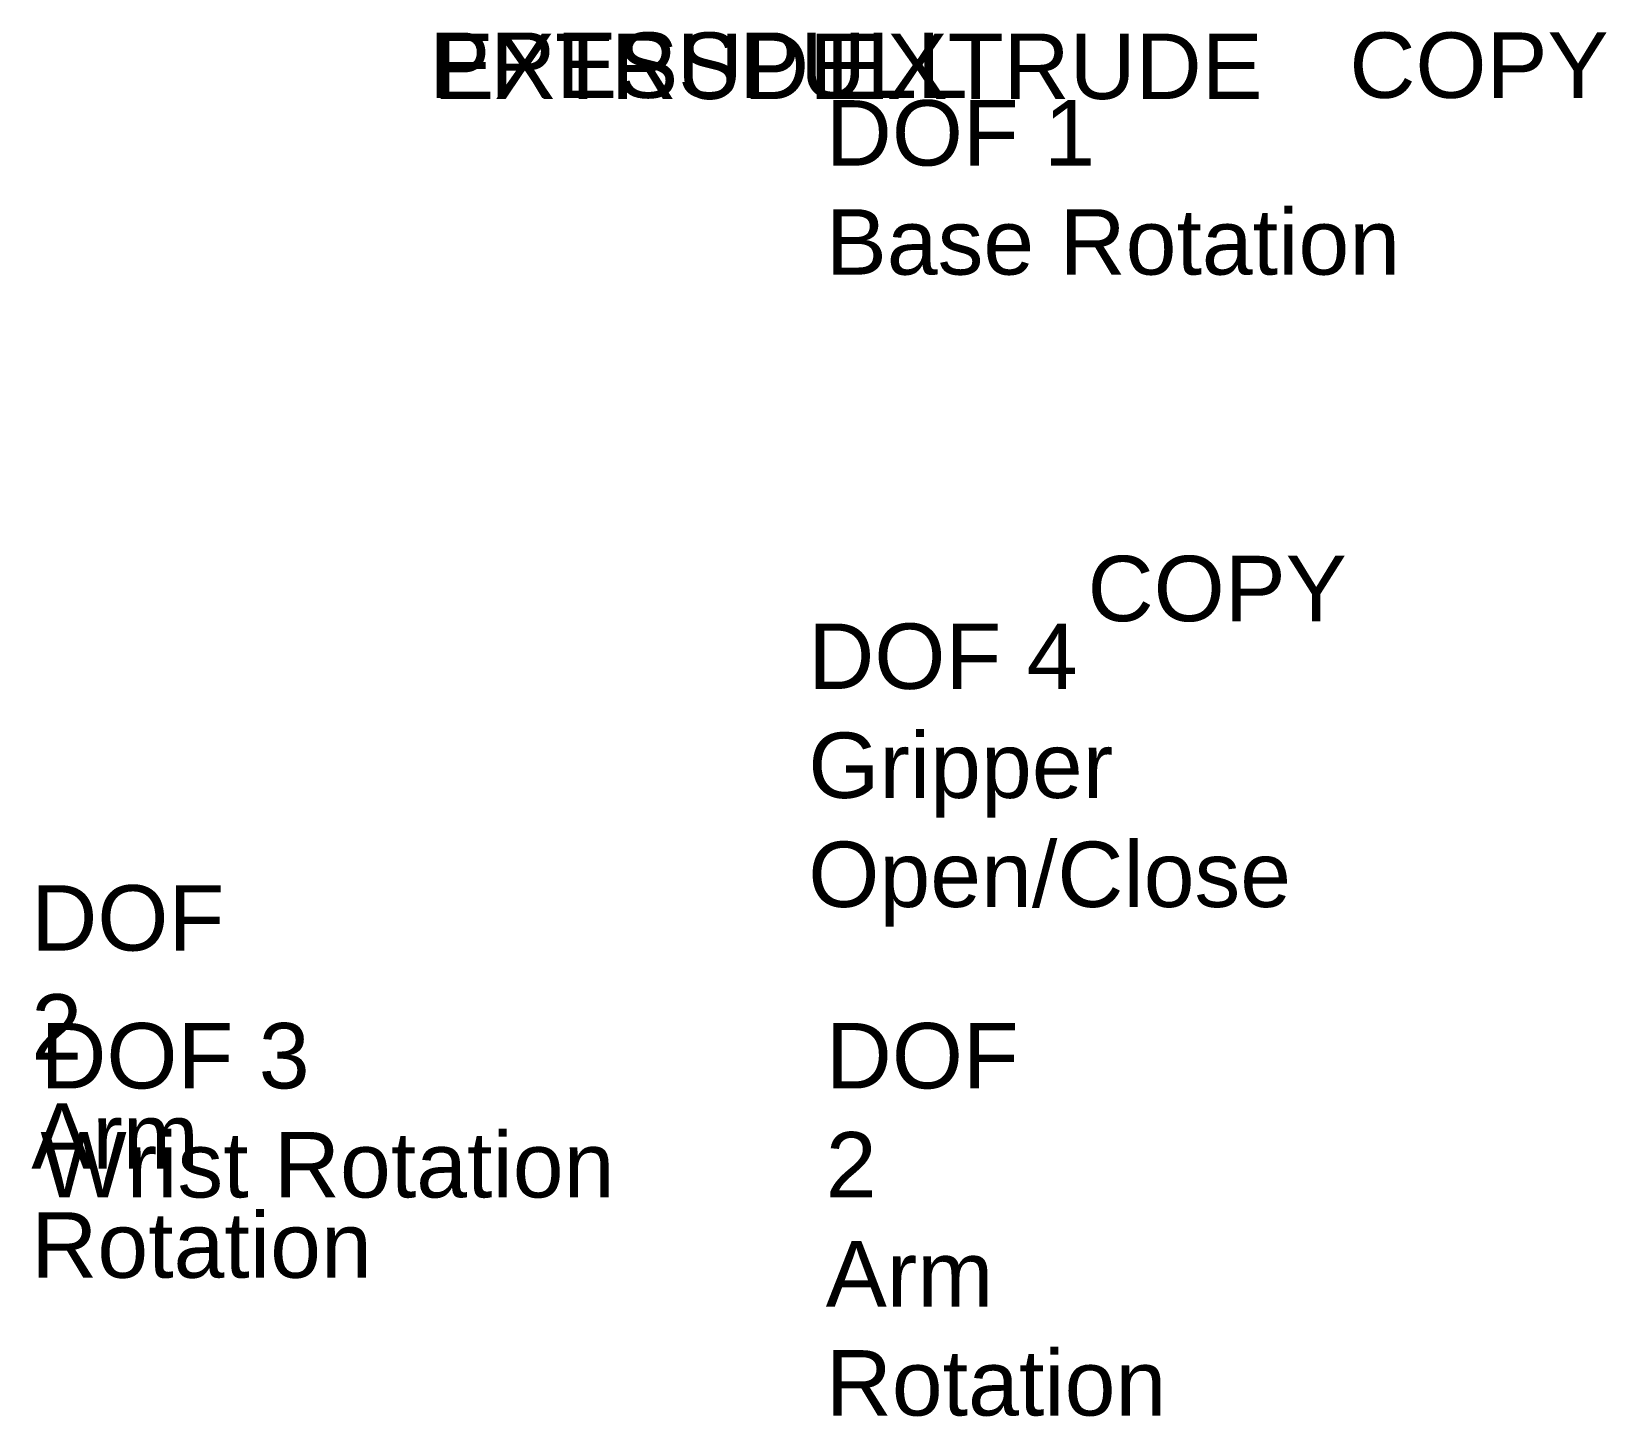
# Model space of a CAD drawing. Header units: millimetres. Extents: x -20 to 215, y -50 to 169.
# Drawn here: x -15.6 to 44.5, y -50.3 to 2.6 of the extents above; entities outside this region: 2.
import ezdxf

# ---------------------------------------------------------------- set-up
doc = ezdxf.new("R2010")
doc.units = ezdxf.units.MM
doc.styles.get("Standard").update_dxf_attribs({"font": 'arial.ttf'})

msp = doc.modelspace()

# ---------------------------------------------------------------- texts
at = {"char_height": 2.5, "attachment_point": 1}
for s, insert, width in [('PRESSPULL', (-20.473, 169.313, -44.084), 21.19159), ('PRESSPULL', (-0.443, 2.585, -44.084), 21.19159), ('EXTRUDE', (-0.292, 2.543, -44.084), 17.03564), ('EXTRUDE', (14.706, 2.543, -44.084), 17.03564), ('COPY', (34.706, 2.587, -44.084), 10.18128), ('EXTRUDE', (198.493, 2.543), 17.03564), ('COPY', (24.706, -17.413, -44.084), 10.18128)]:
    msp.add_mtext(s, dxfattribs=dict(at, insert=insert, width=width))
for s, width, heights, insert in [('DOF 1\\PBase Rotation', 50.23061, [0], (14.706, 0, -14.084)), ('DOF 1\\PBase Rotation', 49.92011, [17.447], (14.706, 0, -14.084)), ('DOF 1\\PBase Rotation', 50.11471, [0], (14.706, 0, -14.084)), ('DOF 1\\PBase Rotation', 49.69536, [0], (14.706, 0, 15.916)), ('DOF 4\\PGripper Open/Close', 20.73397, [0], (14.037, -20, 255.916)), ('DOF 2\\PArm Rotation', 0.34672, [0], (-15.641, -30, 5.916)), ('DOF 3\\PWrist Rotation', 28.83386, [0], (-15.294, -35.267, 275.916)), ('DOF 2\\PArm Rotation', 0.72494, [0], (14.706, -35.267, 155.916))]:
    msp.add_mtext_dynamic_manual_height_columns(s, width=width, gutter_width=12.5, heights=heights, dxfattribs=dict(at, insert=insert))

doc.saveas('drawing.dxf')
